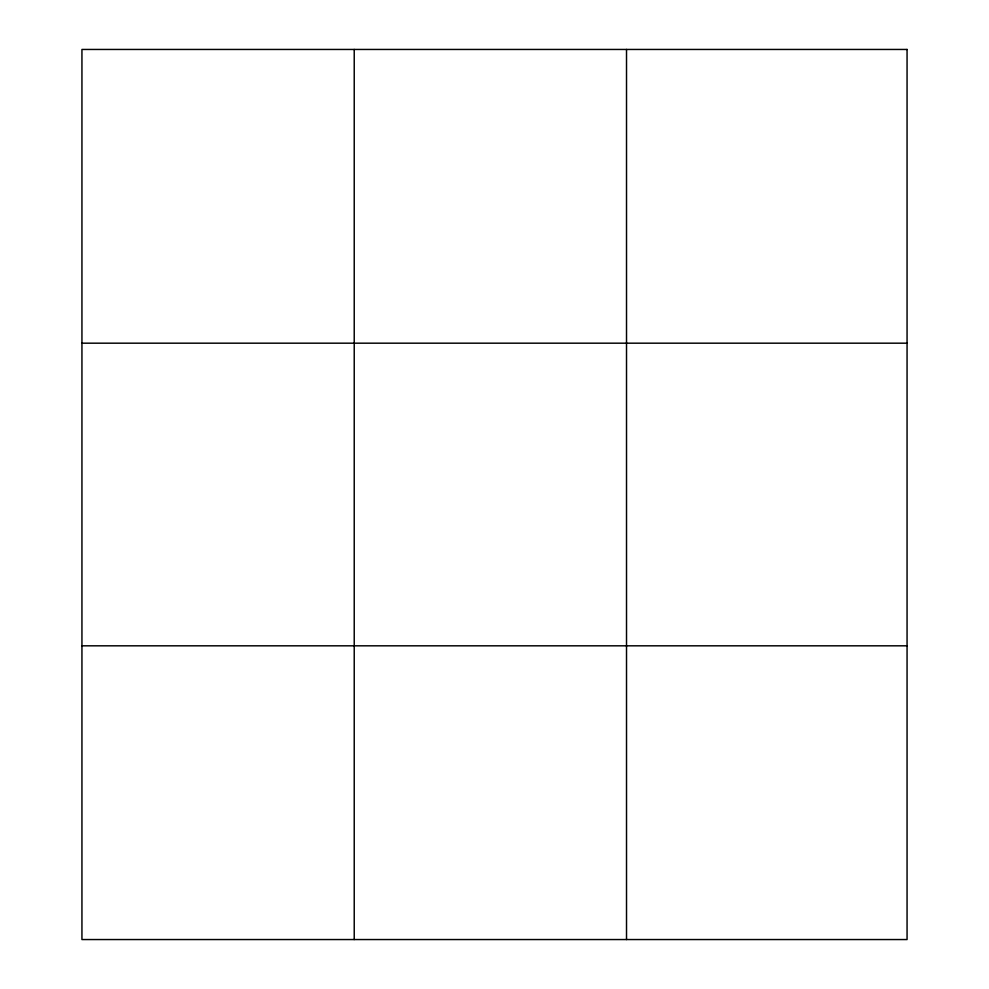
<?xml version="1.0" encoding="UTF-8"?>
<svg xmlns="http://www.w3.org/2000/svg" width="989" height="989" viewBox="0 0 989 989"><rect width="100%" height="100%" fill="white"/><g stroke="black" fill="none" stroke-linecap="round" stroke-linejoin="round"><path stroke-width="1.48" d="M354.223 939.55L354.223 49.45M626.519 939.55L626.519 49.45M81.939 343.183L907.061 343.183M81.939 645.817L907.061 645.817M907.061 49.45L907.061 939.55L81.939 939.55L81.939 49.45L907.061 49.45"/></g></svg>
